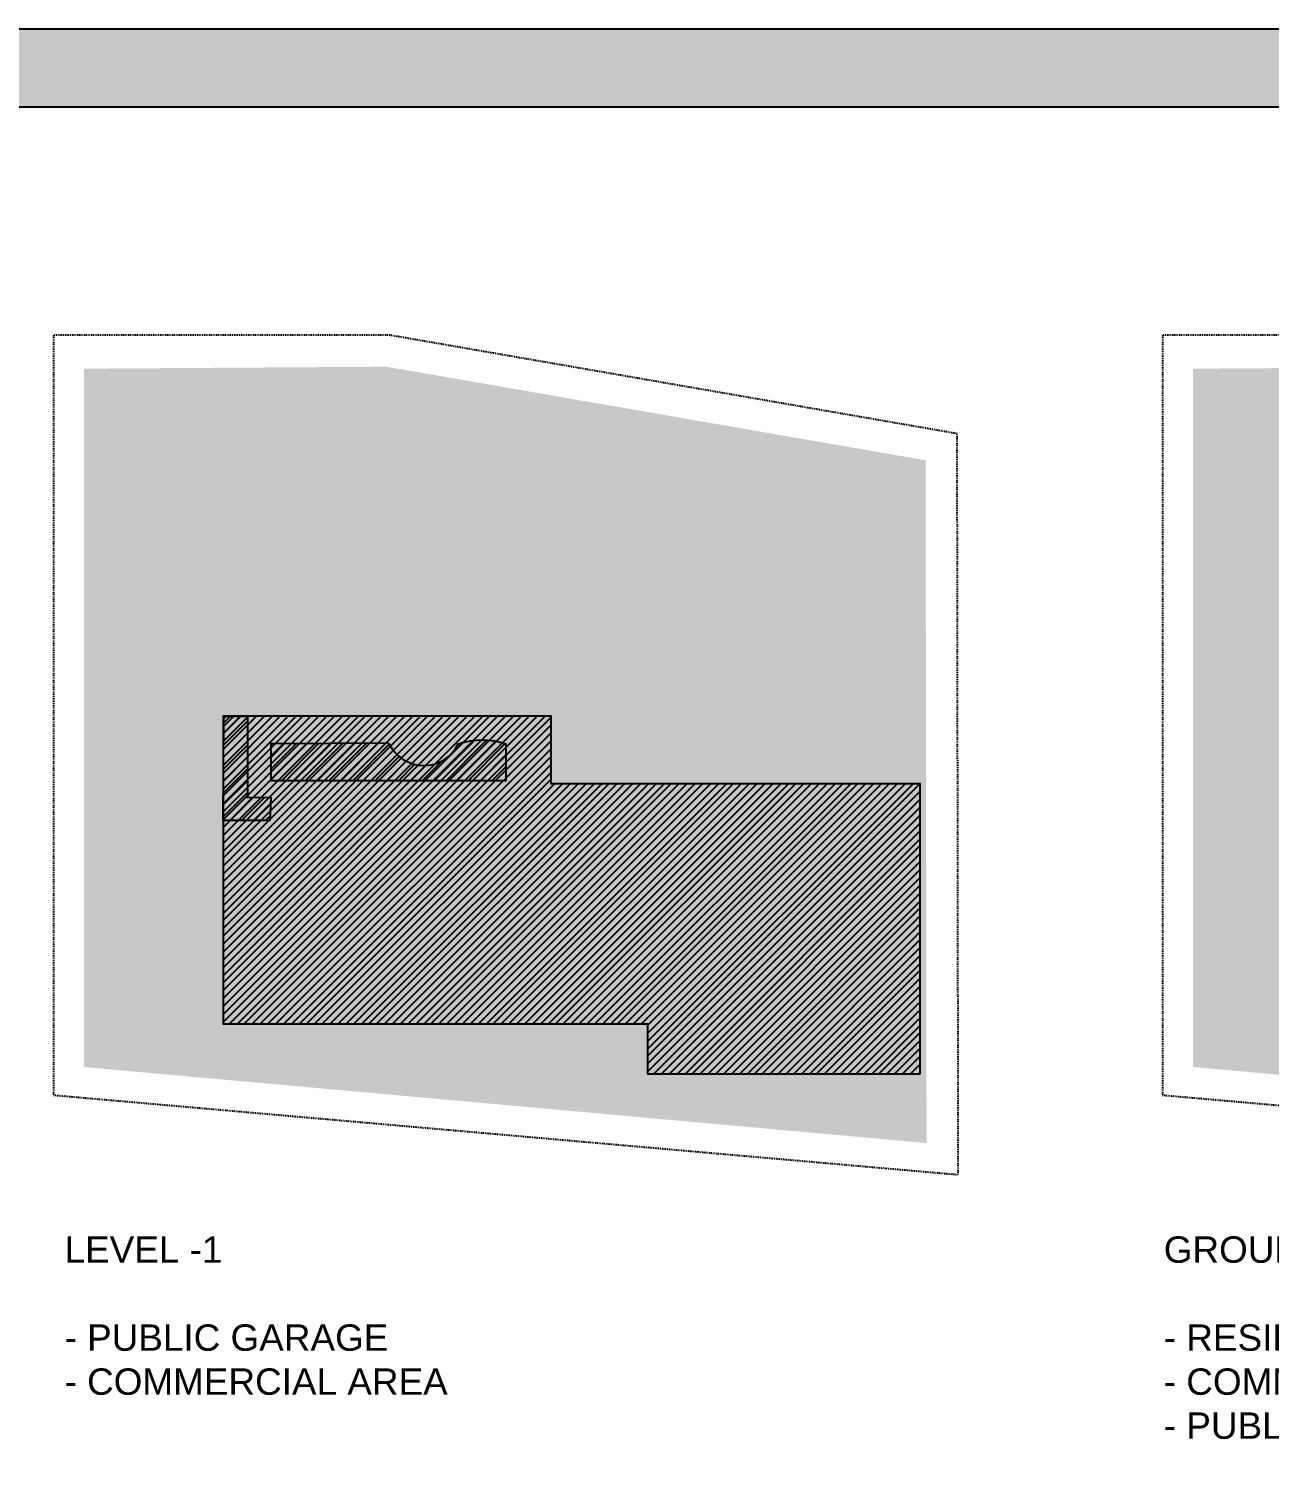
# Model space of a CAD drawing. Header units: metres. Extents: x 183920 to 185578, y 20757 to 21440.
# Drawn here: x 185268 to 185408.9, y 21270 to 21434.5 of the extents above; entities that cross this region are included whole.
import ezdxf

# ---------------------------------------------------------------- set-up
doc = ezdxf.new("R2010")
doc.units = ezdxf.units.M
for name, pattern in [('Commercial', [0]), ('Light Grey Page Line', [0]), ('Page Lines', [0]), ('Property boundary', [0.001111, 0.0003175, -0.00015875, 0.0003175, -0.00015875, 0, -0.00015875]), ('Public', [0])]:
    doc.linetypes.add(name, pattern=pattern)
for name, color, linetype, true_color in [('Import - Page 1', 7, 'Continuous', 0xff1493), ('Imported blocks_1', 7, 'Continuous', 0xc57dd9), ('Walls', 7, 'Continuous', 0x68db4c), ('Zoning', 7, 'Continuous', 0x47d2e2)]:
    doc.layers.add(name, color=color, linetype=linetype, true_color=true_color)
doc.styles.add('Style_18', font='', dxfattribs={"height": 3})
doc.styles.get('Style_18').set_extended_font_data('arial')
pattern_1 = [(45, (0, 0), (-5.30330086, 5.30330086), []), (45, (1.35, 0), (-5.30330086, 5.30330086), []), (45, (2.7, 0), (-5.30330086, 5.30330086), []), (45, (4.05, 0), (-5.30330086, 5.30330086), []), (45, (5.4, 0), (-5.30330086, 5.30330086), []), (45, (6.75, 0), (-5.30330086, 5.30330086), []), (45, (8.1, 0), (-5.30330086, 5.30330086), []), (45, (9.45, 0), (-5.30330086, 5.30330086), [])]

# ---------------------------------------------------------------- blocks, each defined once
blk = doc.blocks.new('Group 11_1')
at = {"layer": 'Zoning', "linetype": 'Property boundary'}
blk.add_lwpolyline([(185902.59, 20637.36), (185902.25, 20878.52), (185717.48, 20910.6), (185608.03, 20910.6), (185608.03, 20663.25), (185902.59, 20637.36)], close=True, dxfattribs=at)
blk = doc.blocks.new('Group 11_2')
at = {"layer": 'Zoning', "linetype": 'Property boundary'}
blk.add_lwpolyline([(185902.59, 20637.36), (185902.25, 20878.52), (185717.48, 20910.6), (185608.03, 20910.6), (185608.03, 20663.25), (185902.59, 20637.36)], close=True, dxfattribs=at)
blk = doc.blocks.new('A3  Title block minimal vertical')
at = {"layer": 'Imported blocks_1', "transparency": 33554483}
blk.add_hatch(color=256, dxfattribs=at).paths.add_polyline_path([(-0.20993, -0.1483), (-0.20053, -0.13906), (-0.20053, 0.13995), (0.15506, 0.13995), (0.15506, -0.13906), (-0.20053, -0.13906), (-0.20993, -0.1483), (0.20993, -0.1483), (0.20993, 0.1483), (-0.20993, 0.1483), (-0.20993, -0.1483)], flags=0)
at = {"layer": 'Imported blocks_1', "linetype": 'Page Lines'}
blk.add_lwpolyline([(-0.20993, -0.1483), (0.20993, -0.1483), (0.20993, 0.1483), (-0.20993, 0.1483), (-0.20993, -0.1483)], close=True, dxfattribs=at)
at = {"layer": 'Imported blocks_1', "linetype": 'Light Grey Page Line'}
blk.add_lwpolyline([(-0.20053, -0.13906), (0.20169, -0.13906), (0.20169, 0.13995), (-0.20053, 0.13995), (-0.20053, -0.13906)], close=True, dxfattribs=at)

msp = doc.modelspace()

# ---------------------------------------------------------------- hatches: boundary and pattern name
at = {"layer": 'Walls'}
h = msp.add_hatch(dxfattribs=at)
h.set_pattern_fill('PATTERN_2', color=256, scale=10, style=0, pattern_type=2)
h.set_pattern_definition([(45, (0, 0), (-3.5355339, 3.5355339), []), (45, (0.9, 0), (-3.5355339, 3.5355339), []), (45, (1.8, 0), (-3.5355339, 3.5355339), []), (45, (2.7, 0), (-3.5355339, 3.5355339), []), (45, (3.6, 0), (-3.5355339, 3.5355339), []), (45, (4.5, 0), (-3.5355339, 3.5355339), []), (45, (5.4, 0), (-3.5355339, 3.5355339), []), (45, (6.3, 0), (-3.5355339, 3.5355339), [])])
h.paths.add_polyline_path([(185369.24, 21315.76), (185369.25, 21348.71), (185327.29, 21348.72), (185327.29, 21356.4), (185290.04, 21356.4), (185290.04, 21321.44), (185338.27, 21321.44), (185338.27, 21315.77), (185369.24, 21315.76)], flags=0)
h = msp.add_hatch(dxfattribs=at)
h.set_pattern_fill('PATTERN_1', color=256, scale=15, style=0, pattern_type=2)
h.set_pattern_definition(pattern_1)
h.paths.add_polyline_path([(185292.87, 21347.19), (185295.45, 21347.14), (185295.35, 21344.55), (185290.05, 21344.55), (185290.1, 21356.4), (185292.8, 21356.38), (185292.8, 21347.09)], flags=0)
h = msp.add_hatch(dxfattribs=at)
h.set_pattern_fill('PATTERN_1', color=256, scale=15, style=0, pattern_type=2)
h.set_pattern_definition(pattern_1)
edge = h.paths.add_edge_path(flags=0)
edge.add_arc((185312.85, 21355.23), 4.42, 206.0886, 269.5864)
edge.add_arc((185312.91, 21355.03), 4.23, 268.7956, 335.2582)
edge.add_arc((185319.46, 21345.23), 8.47, 71.3635, 108.6365, ccw=False)
edge.add_line((185322.16, 21353.26), (185322.16, 21349.07))
edge.add_line((185322.16, 21349.07), (185295.49, 21349.07))
edge.add_line((185295.49, 21349.07), (185295.49, 21353.31))
edge.add_line((185295.49, 21353.31), (185308.84, 21353.36))
edge.add_line((185308.84, 21353.36), (185308.88, 21353.28))
at = {"layer": 'Zoning', "transparency": 33554483}
for points in [[(185369.96, 21307.9), (185369.85, 21385.47), (185308.61, 21396.1), (185274.22, 21395.88), (185274.24, 21316.54), (185369.96, 21307.9)], [(185495.97, 21307.9), (185495.86, 21385.47), (185434.62, 21396.1), (185400.23, 21395.88), (185400.25, 21316.54), (185495.97, 21307.9)]]:
    msp.add_hatch(color=256, dxfattribs=at).paths.add_polyline_path(points, flags=0)

# ---------------------------------------------------------------- linework, layer by layer
at = {"layer": 'Walls', "linetype": 'Public'}
msp.add_lwpolyline([(185369.24, 21315.76), (185369.25, 21348.71), (185327.29, 21348.72), (185327.29, 21356.4), (185290.04, 21356.4), (185290.04, 21321.44), (185338.27, 21321.44), (185338.27, 21315.77), (185369.24, 21315.76)], close=True, dxfattribs=at)
at = {"layer": 'Walls', "linetype": 'Commercial'}
msp.add_lwpolyline([(185292.87, 21347.19), (185295.45, 21347.14), (185295.35, 21344.55), (185290.05, 21344.55), (185290.1, 21356.4), (185292.8, 21356.38), (185292.8, 21347.09)], dxfattribs=at)
msp.add_lwpolyline([(185308.88, 21353.28, 0.284376), (185312.82, 21350.8, 0.29841), (185316.75, 21353.26, -0.164083), (185322.16, 21353.26), (185322.16, 21349.07), (185295.49, 21349.07), (185295.49, 21353.31), (185308.84, 21353.36)], format="xyb", dxfattribs=at)

# ---------------------------------------------------------------- block references
at = {"layer": 'Zoning'}
for name, p, xscale, yscale in [('A3  Title block minimal vertical', (185354.48, 21276.83), 1062.975773071686, 1062.975773071686), ('Group 11_1', (120486.12, 14101.05), 0.3490400006450455, 0.3490400006450455), ('Group 11_2', (120612.13, 14101.05), 0.3490400006450455, 0.3490400006450455)]:
    msp.add_blockref(name, p, dxfattribs=dict(at, xscale=xscale, yscale=yscale))

# ---------------------------------------------------------------- texts
at = {"layer": 'Import - Page 1', "char_height": 3, "width": 95.5043, "attachment_point": 1, "style": 'Style_18'}
for s, insert in [('LEVEL -1\\P\\P- PUBLIC GARAGE\\P- COMMERCIAL AREA', (185272.02, 21297.3)), ('GROUND FLOOR\\P\\P- RESIDENTIAL AREA\\P- COMMERCIAL AREA\\P- PUBLIC AREA', (185396.91, 21297.3))]:
    msp.add_mtext(s, dxfattribs=dict(at, insert=insert))

doc.saveas('drawing.dxf')
